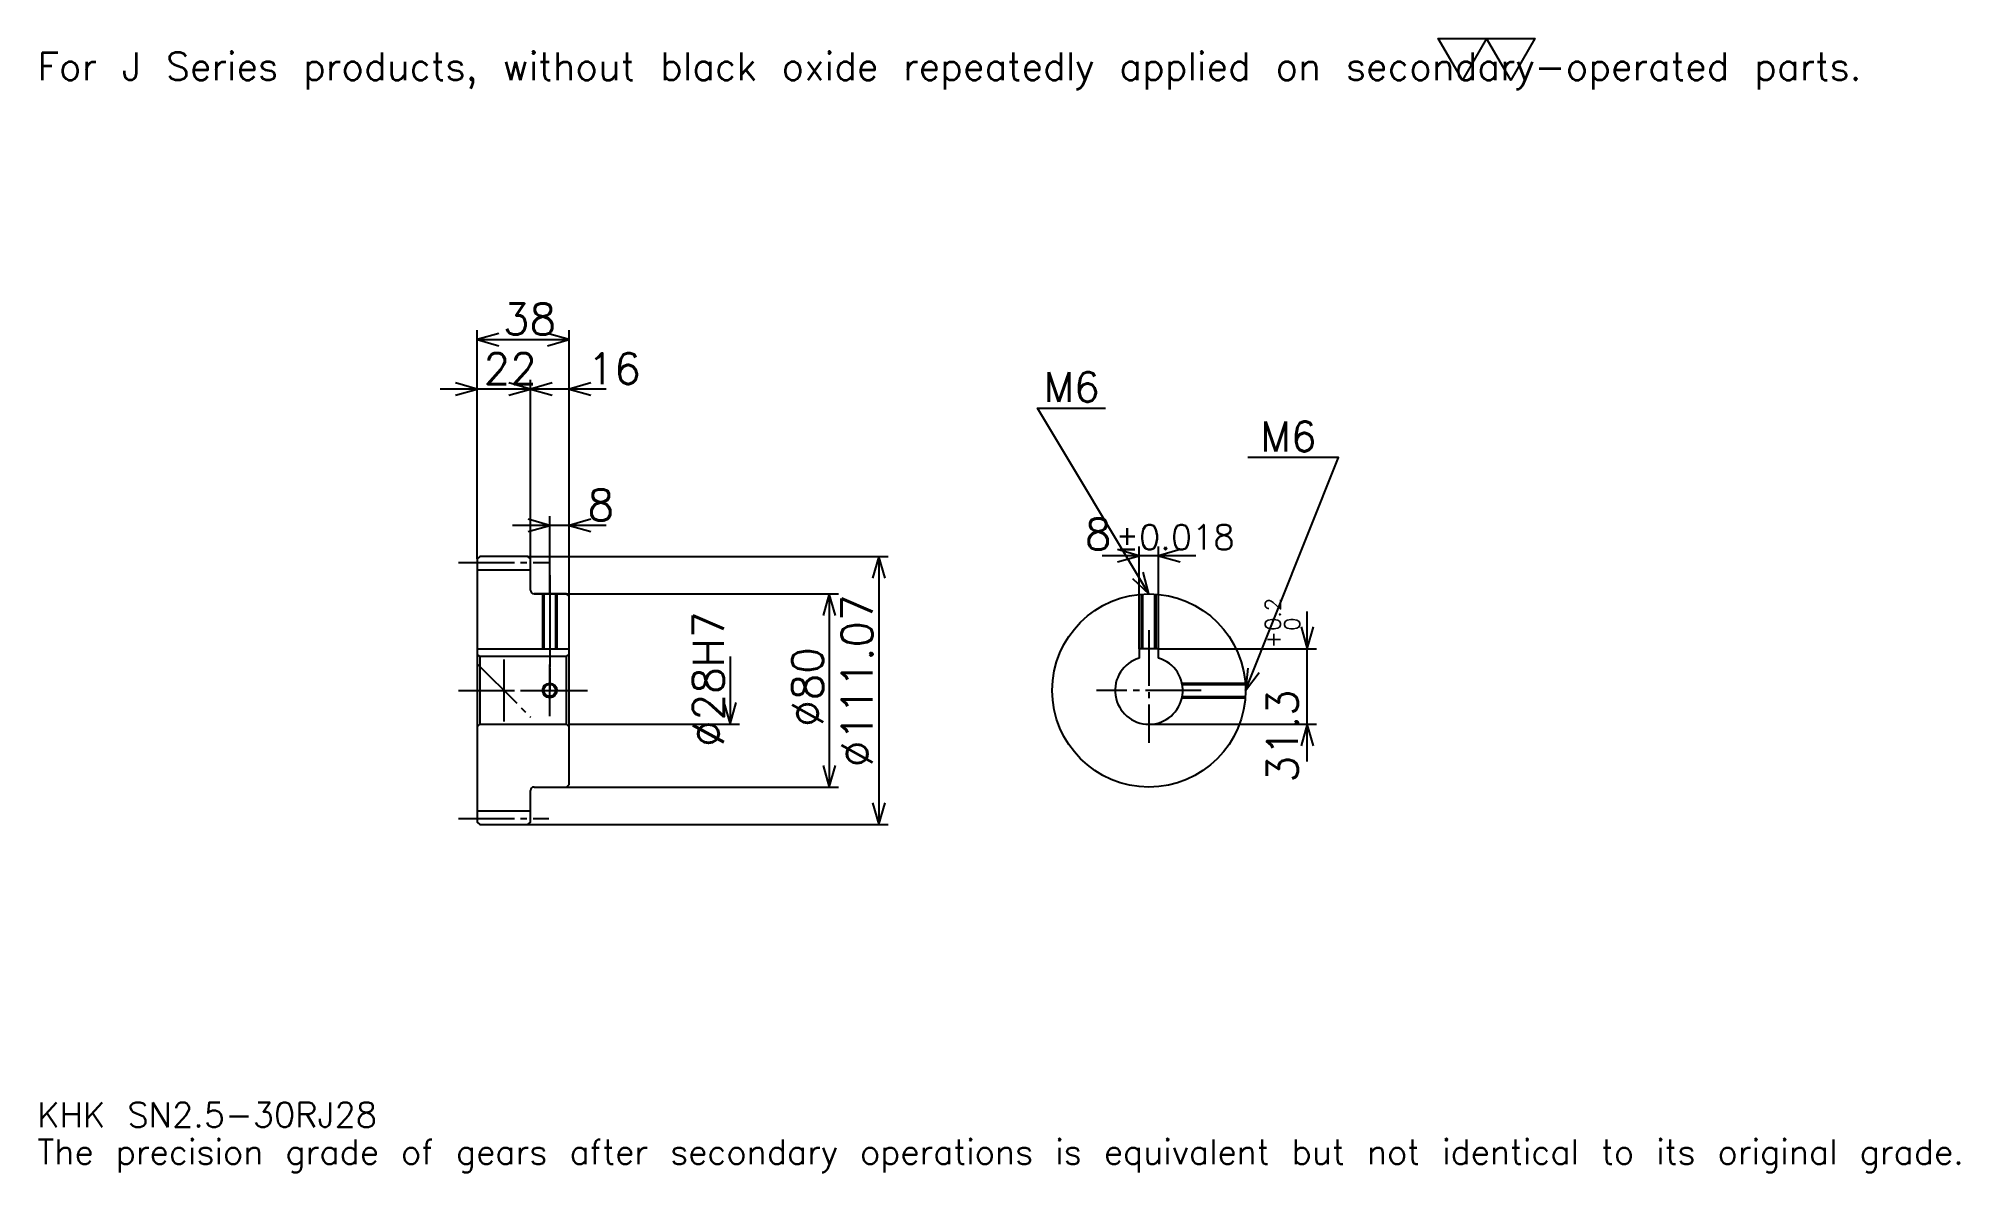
# Model space of a CAD drawing. Extents: x 26 to 822, y 9 to 479.
import ezdxf

# ---------------------------------------------------------------- set-up
doc = ezdxf.new("R2010")
doc.units = 0
doc.linetypes.add('DASHDOT', pattern=[30.782608, 23.086957, -2.565217, 2.565217, -2.565217])
doc.layers.get('0').update_dxf_attribs({"linetype": 'CONTINUOUS'})
doc.layers.add('DASHDOT', color=6, linetype='DASHDOT')
doc.styles.add('KANJI', font='TXT', dxfattribs={"bigfont": 'BIGFONT'})

msp = doc.modelspace()

# ---------------------------------------------------------------- linework, layer by layer
at = {"color": 5}
for p, q in [((207.782593, 264.598206), (207.782593, 358.228638)), ((245.782593, 264.598206), (245.782593, 358.228638)), ((207.782593, 354.380829), (245.782593, 354.380829)), ((229.782593, 264.598206), (229.782593, 337.706909)), ((245.173889, 333.85907), (192.391296, 333.85907)), ((261.173889, 333.85907), (214.391281, 333.85907)), ((237.782593, 264.598206), (237.782593, 281.272125)), ((261.173889, 277.424316), (222.391296, 277.424316)), ((207.782593, 263.598206), (207.782593, 264.598206)), ((228.782593, 264.598206), (245.782593, 264.598206)), ((229.782593, 263.598206), (229.782593, 264.598206)), ((237.782593, 249.065216), (237.782593, 264.598206)), ((237.782593, 249.065216), (237.782593, 264.598206)), ((245.782593, 264.598206), (377.891296, 264.598206)), ((245.782593, 248.065216), (245.782593, 264.598206)), ((374.043457, 264.598206), (374.043457, 153.532211)), ((505.260834, 264.843475), (466.478241, 264.843475)), ((481.869537, 226.365219), (481.869537, 268.691315)), ((489.869537, 226.365219), (489.869537, 268.691315)), ((231.282593, 249.065216), (245.782593, 249.065216)), ((245.782593, 249.065216), (357.369568, 249.065216)), ((353.521729, 249.065216), (353.521729, 169.065216)), ((551.434753, 179.67392), (551.434753, 241.756516)), ((312.478241, 223.065216), (312.478241, 195.065216)), ((489.869537, 226.365219), (555.282593, 226.365219)), ((245.782593, 195.065216), (316.32608, 195.065216)), ((485.869537, 195.065216), (555.282593, 195.065216)), ((231.282593, 169.065216), (245.782593, 169.065216)), ((245.782593, 169.065216), (357.369568, 169.065216)), ((228.782593, 153.532211), (245.782593, 153.532211)), ((245.782593, 153.532211), (377.891296, 153.532211))]:
    msp.add_line(p, q, dxfattribs=at)
at = {"color": 4}
for p, q in [((207.782593, 258.973206), (229.782593, 258.973206)), ((207.782593, 226.365219), (245.782593, 226.365219)), ((208.782593, 223.065216), (208.782593, 195.065216)), ((244.782593, 223.065216), (245.782593, 224.065216)), ((244.782593, 195.065216), (245.782593, 194.065216)), ((207.782593, 159.157211), (229.782593, 159.157211))]:
    msp.add_line(p, q, dxfattribs=at)
at = {"color": 7}
msp.add_line((218.782593, 221.891296), (218.782593, 196.239136), dxfattribs=at)
msp.add_lwpolyline([(615.652161, 461.739136), (605.647827, 479.080017), (645.665222, 479.080017), (635.660828, 461.739136), (625.656494, 479.080017), (615.652161, 461.739136)], dxfattribs=at)
at = {"color": 5}
for points in [[(216.760849, 356.946045), (207.782593, 354.380829), (216.760849, 351.815613)], [(236.804337, 351.815613), (245.782593, 354.380829), (236.804337, 356.946045)], [(198.804337, 331.293884), (207.782593, 333.85907), (198.804337, 336.424316)], [(220.804337, 331.293884), (229.782593, 333.85907), (220.804337, 336.424316)], [(238.760849, 336.424316), (229.782593, 333.85907), (238.760849, 331.293884)], [(254.760849, 336.424316), (245.782593, 333.85907), (254.760849, 331.293884)], [(485.869537, 249.065216), (439.695618, 326.021729), (467.913025, 326.021729)], [(525.869507, 209.065216), (564.347778, 305.5), (526.89563, 305.5)], [(228.804337, 274.85907), (237.782593, 277.424316), (228.804337, 279.989502)], [(254.760849, 279.989502), (245.782593, 277.424316), (254.760849, 274.85907)], [(376.608673, 255.619965), (374.043457, 264.598206), (371.478241, 255.619965)], [(472.891266, 262.278259), (481.869537, 264.843475), (472.891266, 267.408691)], [(498.847809, 267.408691), (489.869537, 264.843475), (498.847809, 262.278259)], [(479.050598, 255.444214), (485.869537, 249.065216), (483.449921, 258.083801)], [(356.086945, 240.08696), (353.521729, 249.065216), (350.956512, 240.08696)], [(548.869507, 235.343475), (551.434753, 226.365219), (554, 235.343475)], [(526.814331, 218.354828), (525.869507, 209.065216), (531.579407, 216.453506)], [(309.913025, 204.043472), (312.478241, 195.065216), (315.043457, 204.043472)], [(554, 186.08696), (551.434753, 195.065216), (548.869507, 186.08696)], [(350.956512, 178.043472), (353.521729, 169.065216), (356.086945, 178.043472)], [(371.478241, 162.510468), (374.043457, 153.532211), (376.608673, 162.510468)]]:
    msp.add_lwpolyline(points, dxfattribs=at)
at = {"color": 4}
for points in [[(229.782593, 250.565216), (229.782593, 263.598206), (228.782593, 264.598206), (208.782593, 264.598206), (207.782593, 263.598206), (207.782593, 194.065216)], [(231.282593, 169.065216), (244.782593, 169.065216), (245.782593, 170.065216), (245.782593, 248.065216), (244.782593, 249.065216), (231.282593, 249.065216)], [(234.782593, 249.065216), (234.782593, 226.365219)], [(235.322601, 249.065216), (235.322601, 226.365219)], [(240.242584, 249.065216), (240.242584, 226.365219)], [(240.782593, 249.065216), (240.782593, 226.365219)], [(482.869537, 226.365219), (482.869537, 248.95256)], [(483.409546, 226.365219), (483.409546, 248.989502)], [(488.329529, 226.365219), (488.329529, 248.989502)], [(488.869537, 226.365219), (488.869537, 248.95256)], [(207.782593, 194.065216), (208.782593, 195.065216), (244.782593, 195.065216), (244.782593, 223.065216), (208.782593, 223.065216), (207.782593, 224.065216)], [(489.869537, 222.481628), (489.869537, 226.365219), (481.869537, 226.365219), (481.869537, 222.481628)], [(499.544342, 212.065216), (525.756836, 212.065216)], [(499.651703, 211.525223), (525.793823, 211.525223)], [(499.544342, 206.065216), (525.756836, 206.065216)], [(499.651703, 206.605209), (525.793823, 206.605209)], [(207.782593, 194.065216), (207.782593, 154.532211), (208.782593, 153.532211), (228.782593, 153.532211), (229.782593, 154.532211), (229.782593, 167.565216)]]:
    msp.add_lwpolyline(points, dxfattribs=at)
for centre, radius in [((485.869537, 209.065216), 40), ((237.782593, 209.065216), 2.46)]:
    msp.add_circle(centre, radius, dxfattribs=at)
at = {"color": 7}
msp.add_circle((237.782593, 209.065216), 3, dxfattribs=at)
at = {"color": 4}
for centre, radius, start, end in [((231.282593, 250.565216), 1.5, 180, 270), ((485.869537, 209.065216), 14, 106.601549926, 73.398450074), ((231.282593, 167.565216), 1.5, 90, 180)]:
    msp.add_arc(centre, radius, start, end, dxfattribs=at)
at = {"layer": 'DASHDOT', "color": 7}
for p, q in [((200.086945, 262.098206), (237.478241, 262.098206)), ((237.782593, 249.065216), (237.782593, 209.065216)), ((485.869537, 234.060867), (485.869537, 187.369568)), ((207.782593, 220.065216), (229.782593, 198.065216)), ((200.086945, 209.065216), (253.478241, 209.065216)), ((507.565216, 209.065216), (464.173889, 209.065216)), ((200.086945, 156.032211), (237.478241, 156.032211))]:
    msp.add_line(p, q, dxfattribs=at)
for points in [[(237.782593, 256.760864), (237.782593, 218.669556)], [(237.782593, 198.369568), (237.782593, 219.760864)], [(227.086945, 209.065216), (248.478241, 209.065216)]]:
    msp.add_lwpolyline(points, dxfattribs=at)

# ---------------------------------------------------------------- texts
at = {"color": 7, "style": 'KANJI'}
for s, height, p in [('For J Series products, without black oxide repeatedly applied on secondary-operated parts.', 11.543478, (25.652174, 461.739136)), ('38', 12.826087, (218.445633, 356.432983)), ('22', 12.826087, (210.445633, 335.911255)), ('16', 12.826087, (253.478241, 335.911255)), ('M6', 12.313044, (442.260864, 328.586945)), ('M6', 12.313044, (532.026062, 308.065216)), ('8', 12.826087, (253.478241, 279.476471)), ('8', 12.826087, (459.393951, 267.408691)), ('%%p0.018', 10.26087, (472.09021, 267.408691)), ('KHK SN2.5-30RJ28', 10.26087, (25.652174, 28.217392)), ('The precision grade of gears after secondary operations is equivalent but not identical to its original grade.', 10.26087, (25.652174, 12.826087))]:
    msp.add_text(s, height=height, dxfattribs=at).set_placement(p)
for s, height, p in [('%%c111.07', 12.826087, (371.478241, 177.320648)), ('0.2', 6.413043, (540.404297, 233.712433)), ('%%c28H7', 12.826087, (309.913025, 185.657608)), ('+', 6.413043, (540.404297, 226.529831)), ('0', 6.413043, (548.356506, 233.712433)), ('%%c80', 12.826087, (350.956512, 193.994568)), ('31.3', 12.826087, (547.586914, 171.013443))]:
    msp.add_text(s, height=height, rotation=90, dxfattribs=at).set_placement(p)

doc.saveas('drawing.dxf')
